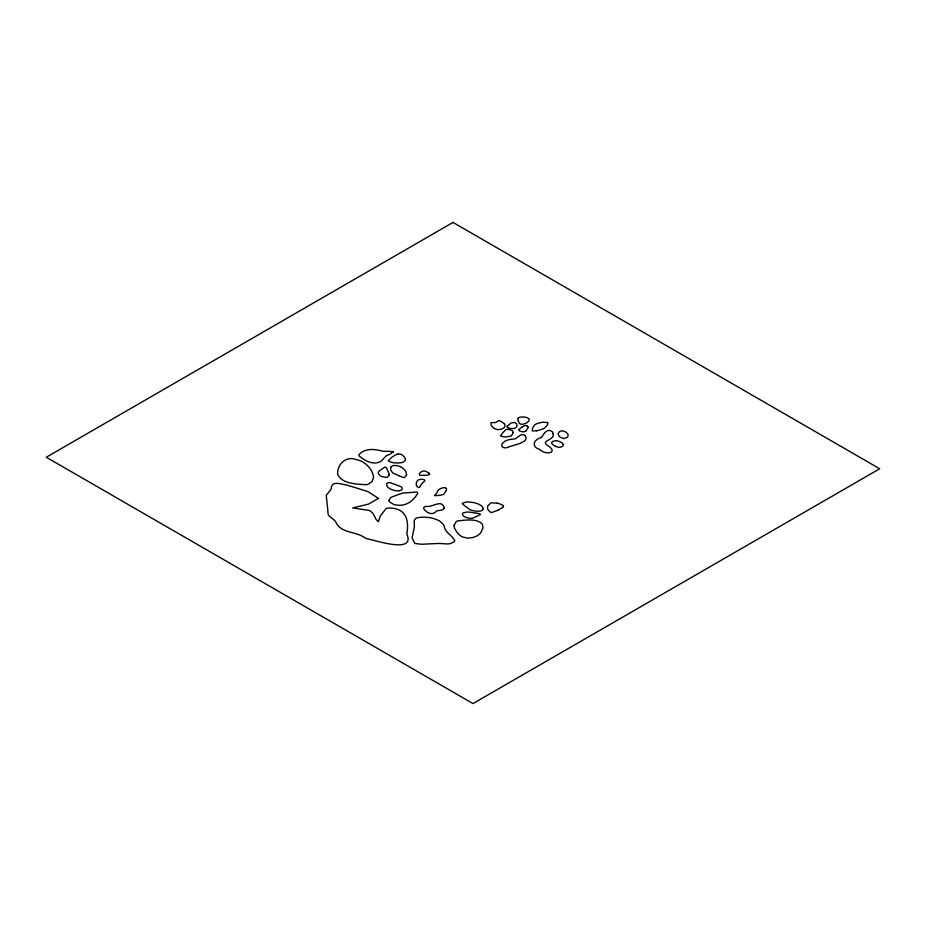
<?xml version="1.0" encoding="UTF-8"?>
<svg xmlns="http://www.w3.org/2000/svg" width="926" height="926" viewBox="0 0 926 926"><rect width="100%" height="100%" fill="white"/><g stroke="black" fill="none" stroke-linecap="round" stroke-linejoin="round"><path stroke-width="1.39" d="M419.374 473.915L419.698 475.316L422.545 475.374A25.002 14.434 0 0 1 423.703 475.304L425.74 475.223A24.666 14.237 0 0 0 427.523 475.107L429.803 474.425L428.807 473.059M420.381 485.976C419.779 489.368 415.809 486.578 416.272 484.205A19.712 11.378 0 0 1 416.469 482.33L417.557 480.386A3.507 2.026 0 0 1 418.367 479.923L418.957 479.703A6.609 3.82 0 0 1 421.411 479.298L422.673 479.321A3.16 1.829 0 0 1 424.12 479.714L424.872 480.386A1.586 0.914 0 0 1 424.86 480.825L421.955 483.465A22.976 13.265 0 0 0 420.392 485.976M445.776 491.243L443.785 494.206A3.426 1.979 0 0 1 443.126 494.565L440.244 495.213A46.231 26.692 0 0 1 437.882 495.526L434.398 495.595L436.111 493.917A7.663 4.422 0 0 0 436.597 493.408L438.079 490.329A5.07 2.928 0 0 1 438.936 489.484L439.642 489.055A13.508 7.802 0 0 1 442.281 487.967L444.908 487.585A1.482 0.857 0 0 1 445.568 487.794L446.274 488.662M390.922 467.121L390.633 467.85A13.022 7.524 0 0 0 392.149 472.121L392.647 472.746A5.88 3.391 0 0 0 393.944 473.533L395.147 473.996A24.099 13.913 0 0 1 398.678 475.651M518.143 418.483L518.201 418.367A3.403 1.968 0 0 1 519.961 417.232L522.264 416.978A9.677 5.591 0 0 1 527.102 417.638L529.059 418.714A2.928 1.69 0 0 1 529.313 419.108L528.711 421.064A12.559 7.258 0 0 1 525.239 423.587L522.553 424.305A3.391 1.956 0 0 1 519.463 423.425A2.975 1.713 0 0 1 519.081 423.032L518.745 421.654A4.445 2.57 0 0 0 518.618 421.295L518.328 420.786M507.263 426.076L509.022 424.756A6.91 3.993 0 0 0 509.393 424.455L510.793 423.217A2.847 1.644 0 0 1 511.765 422.835A9.827 5.672 0 0 1 513.641 422.592L514.636 422.58A1.736 0.995 0 0 1 515.296 422.754L516.28 423.483A6.899 3.982 0 0 1 516.974 425.254A8.878 5.128 0 0 1 516.604 426.77L515.504 427.962A3.148 1.817 0 0 1 514.312 428.425L512.379 428.576A8.913 5.139 0 0 1 509.786 428.321L508.455 427.939M522.229 426.99L518.537 429.826L519.995 431.192A6.285 3.635 0 0 0 522.31 431.724L522.796 431.759A3.391 1.956 0 0 0 526.061 430.926M503.212 506.777L503.605 505.862L502.563 505.098A17.536 10.128 0 0 0 497.285 503.177M526.014 430.903L526.882 429.444A6.598 3.808 0 0 1 527.091 429.132L528.098 427.87A2.246 1.296 0 0 0 528.121 427.21L527.901 426.84M497.91 510.295L491.718 512.506A2.489 1.435 0 0 1 490.583 512.321L488.071 509.867A16.39 9.468 0 0 1 487.562 507.425L487.574 507.112A13.647 7.883 0 0 1 487.84 505.839L491.069 502.853L497.297 503.142M509.381 446.702L517.808 444.133A25.766 14.874 0 0 0 520.146 443.346L524.394 441.089A10.163 5.869 0 0 0 526.165 437.558L524.706 435.266M508.733 446.992L506.302 447.802A3.739 2.153 0 0 1 501.985 446.482L501.811 443.971L504.658 441.424A16.205 9.353 0 0 1 506.881 440.359L509.207 439.63A7.755 4.48 0 0 1 510.504 439.399L515.18 438.866L520.771 434.919A3.646 2.107 0 0 1 524.753 435.232M398.284 453.937L401.201 454.319A17.536 10.128 0 0 1 404.523 457.363C407.602 460.511 402.81 463.023 399.905 462.815A13.647 7.883 0 0 1 397.705 462.965L397.15 462.977A16.39 9.468 0 0 1 392.925 462.676L388.677 461.229A2.489 1.435 0 0 1 388.364 460.581L392.184 456.993A26.669 15.395 0 0 1 398.192 453.856M536.467 430.81L532.265 430.926L532.438 428.46A42.538 24.562 0 0 1 532.948 427.418L534.626 424.965A6.401 3.692 0 0 1 535.807 424.166L538.411 423.205A25.789 14.885 0 0 1 542.81 422.198L547.602 422.557A1.771 1.019 0 0 1 547.926 422.904L547.532 424.652A22.467 12.976 0 0 1 545.68 427.025L544.801 427.789A10.568 6.1 0 0 1 542.682 428.993L540.02 429.919A33.556 19.377 0 0 1 536.467 430.81M399.407 490.687L401.039 490.19A3.322 1.921 0 0 0 402.185 489.021L402.208 488.442A5.359 3.091 0 0 0 401.155 486.856A4.503 2.604 0 0 0 400.611 486.497L389.996 482.585A3.172 1.829 0 0 0 386.582 483.742L386.952 486.15A12.096 6.991 0 0 0 388.804 487.99L389.117 488.21A15.267 8.82 0 0 0 392.485 489.889L394.904 490.583M476.172 513.097L478.545 513.525A23.706 13.682 0 0 1 479.217 513.652L480.629 514.347L477.608 515.932A33.394 19.284 0 0 0 476.439 516.488L472.908 518.051A5.348 3.079 0 0 1 470.038 518.34L467.873 518.004A10.73 6.193 0 0 1 464.007 516.372L462.56 514.949L462.479 513.548A2.709 1.563 0 0 1 463.081 512.958L466.692 512.078A10.927 6.308 0 0 1 468.834 512.055L475.466 512.969M400.345 466.692L402.416 467.885A21.194 12.235 0 0 1 405.854 471.681L406.699 475.131L404.419 477.48A1.875 1.076 0 0 1 403.516 477.573L398.701 475.64M555.334 446.309L558.505 447.316A3.253 1.875 0 0 0 559.327 447.339L560.867 447.061A5.348 3.091 0 0 0 562.661 446.135L563.043 445.765A3.681 2.13 0 0 0 563.344 444.387M494.415 428.483L497.47 429.641L500.873 429.328A7.211 4.167 0 0 0 504.161 423.518M527.16 426.053L526.408 425.636A1.47 0.857 0 0 0 526.026 425.555L525.019 425.566A4.352 2.512 0 0 0 522.276 427.002M503.987 423.576L503.026 422.777A25.72 14.851 0 0 0 501.742 421.932L499.531 420.682L498.084 420.948A5.44 3.137 0 0 0 497.297 421.469L495.85 422.406A2.222 1.285 0 0 1 495.26 422.557L490.977 422.661L491 424.803A16.286 9.399 0 0 0 494.299 428.53M563.344 444.387L562.151 443.01A13.786 7.952 0 0 0 559.836 441.633L557.07 440.776A4.04 2.338 0 0 0 555.727 440.741L554.905 440.845A6.193 3.577 0 0 0 552.891 441.447L551.815 442.165A2.454 1.412 0 0 0 551.572 442.721L552.023 443.832A13.543 7.825 0 0 0 555.38 446.274M483.175 508.605L483.198 508.941A3.368 1.945 0 0 1 482.759 509.867A4.375 2.523 0 0 1 480.374 511.036L479.112 511.198A13.022 7.524 0 0 1 471.716 510.319L470.628 510.029A5.88 3.391 0 0 1 469.274 509.277L468.475 508.582A24.099 13.913 0 0 0 465.604 506.545L462.282 503.756A1.875 1.076 0 0 1 462.433 503.235L466.507 501.915L472.503 502.378A21.194 12.235 0 0 1 479.078 504.381L481.138 505.584A9.561 5.521 0 0 1 483.187 508.605M399.419 490.711A7.35 4.248 0 0 1 394.927 490.548M400.333 466.692A9.561 5.521 0 0 0 395.113 465.5L394.36 465.5A3.368 1.945 0 0 0 392.913 465.743A4.375 2.523 0 0 0 390.911 467.121M419.443 473.927A8.322 4.804 0 0 1 422.048 471.38L423.251 471.01A2.141 1.239 0 0 1 424.351 470.975L425.555 471.299A13.126 7.582 0 0 1 428.784 473.07M446.529 488.65A11.679 6.737 0 0 1 445.695 491.231M503.362 506.835A26.669 15.395 0 0 1 497.829 510.226M527.172 426.053A7.686 4.445 0 0 1 527.889 426.851M518.352 420.786A6.748 3.901 0 0 1 518.039 418.471M508.513 427.881A2.824 1.632 0 0 1 507.159 426.064M453.995 525.493L454.539 528.318L456.773 531.941A71.29 41.161 0 0 0 458.069 533.515L460.697 535.923A12.976 7.489 0 0 0 462.387 536.872L467.317 538.145L472.538 537.566A15.545 8.982 0 0 0 478.198 535.101L479.182 534.348A18.624 10.753 0 0 0 480.756 532.751L483.002 527.901L482.539 524.88A23.682 13.67 0 0 0 481.728 523.445C475.57 518.294 465.292 520.18 457.641 520.887A6.343 3.658 0 0 0 456.321 521.535L453.995 525.493M378.421 498.431L368.594 504.08L352.713 507.923L369.729 510.562L372.842 513.143L376.13 519.521L378.306 521.732L380.331 515.909L386.107 508.548A4.051 2.338 0 0 1 388.087 508.05C405.796 507.633 409.269 519.278 406.85 534.024C415.762 554.408 374.555 539.904 366.696 538.666A38.14 22.016 0 0 1 363.756 537.057C354.542 531.026 340.56 533.515 335.49 521.431A36.438 21.043 0 0 0 333.464 519.474L329.147 515.909A10.267 5.926 0 0 1 328.221 514.59L327.792 511.083A99.846 57.643 0 0 0 327.792 509.613L326.23 495.433L330.003 490.63A16.101 9.295 0 0 0 331.138 488.905C331.265 480.849 339.46 483.592 344.622 484.692A51.532 29.748 0 0 1 347.181 485.166L368.016 491.602L378.421 498.431M414.281 521.13L414.304 527.369L412.082 537.798L414.79 543.458L421.388 544.256L438.322 543.469A24.585 14.191 0 0 1 440.776 543.539L447.42 543.944A9.063 5.232 0 0 0 450.719 543.469L453.89 541.942A5.926 3.426 0 0 0 454.759 540.622C452.397 535.274 444.874 532.832 444.11 525.794A27.051 15.626 0 0 0 443.114 524.394L441.031 522.229A46.647 26.935 0 0 0 439.595 521.014C433.044 517.345 424.201 516.338 416.862 517.842A7.107 4.109 0 0 0 414.478 520.123L414.281 521.13M513.12 432.639L511.453 435.88L506.36 436.922A16.529 9.549 0 0 1 503.107 436.736L500.434 435.833L502.702 432.859A38.302 22.108 0 0 0 503.339 432.129L506.105 429.49A1.748 1.007 0 0 1 506.58 429.375L508.814 429.56A13.797 7.964 0 0 1 511.152 430.208L512.425 430.787A2.199 1.273 0 0 1 512.807 431.157L513.12 432.639M558.17 433.866L559.084 436.123A10.036 5.787 0 0 0 560.519 437.338L563.344 438.415A2.952 1.702 0 0 0 564.316 438.438L566.851 437.547A5.44 3.148 0 0 0 567.731 436.621L568.055 435.776A7.663 4.422 0 0 0 567.129 433.183L566.504 432.627A9.758 5.637 0 0 0 563.76 431.203L562.117 430.833A2.06 1.192 0 0 0 561.283 430.879L559.13 431.956L558.17 433.866M373.595 477.191L372.102 481.508L368.363 484.159A7.558 4.364 0 0 1 366.071 484.715C356.684 484.032 341.752 484.078 337.62 474.077C337.249 464.215 346.139 455.557 356.163 459.597A20.326 11.737 0 0 1 359.068 460.361L359.971 460.673A18.265 10.545 0 0 1 362.436 461.75C367.969 464.956 372.738 470.721 373.595 477.191M389.117 500.353L389.094 500.746A5.359 3.102 0 0 0 389.476 501.823L393.955 504.543A8.045 4.642 0 0 0 396.374 504.994C405.773 506.649 413.262 501.082 417.695 493.489A2.628 1.516 0 0 0 417.58 492.91A2.674 1.539 0 0 0 416.422 492.053L402.347 493.118L391.385 497.158A14.237 8.218 0 0 0 389.996 498.558L389.117 500.353M553.146 433.924C554.848 440.371 540.506 440.209 547.127 445.186C559.698 452.756 545.483 455.673 539.696 449.434C530.413 446.61 534.233 439.132 541.455 437.442C543.747 434.225 546.56 428.263 551.479 431.18A6.586 3.797 0 0 1 552.336 431.84A5.452 3.148 0 0 1 552.903 432.604L553.146 433.924M393.203 451.888L389.95 454.272A12.073 6.968 0 0 1 388.538 454.805L386.003 455.974L381.581 460.824A13.091 7.558 0 0 1 379.521 462.051C372.507 465.084 364.15 460.349 359.033 455.824A5.591 3.229 0 0 1 359.068 454.55C364.613 448.23 374.509 448.809 381.952 451.055A12.385 7.153 0 0 0 383.48 451.24L384.522 451.309A20.002 11.552 0 0 0 387.23 451.321A17.467 10.082 0 0 0 388.77 451.228L393.203 451.888M444.26 507.969L443.496 509.242L441.239 510.157A9.075 5.243 0 0 1 439.896 510.423L437.338 510.77A3.148 1.817 0 0 0 436.574 511.036C433.623 514.914 428.669 513.999 425.509 510.782A14.075 8.126 0 0 1 424.756 510.122A15.105 8.716 0 0 1 424.316 509.647L423.587 508.339L424.154 507.089A3.426 1.979 0 0 1 426.18 506.325C432.176 507.934 441.737 498.524 444.26 507.969M389.094 475.026L387.566 477.11A2.709 1.563 0 0 1 386.559 477.457L381.662 476.577A10.73 6.193 0 0 1 378.85 474.344L378.259 473.093A5.348 3.079 0 0 1 378.757 471.438L381.454 469.401A33.394 19.284 0 0 0 382.415 468.73L385.042 467.005L386.373 467.792A23.706 13.682 0 0 1 386.593 468.174L389.151 473.788A10.927 6.308 0 0 1 389.105 475.026M453.011 222.425L46.3 457.236L472.989 703.575L879.7 468.764L453.011 222.425"/></g></svg>
